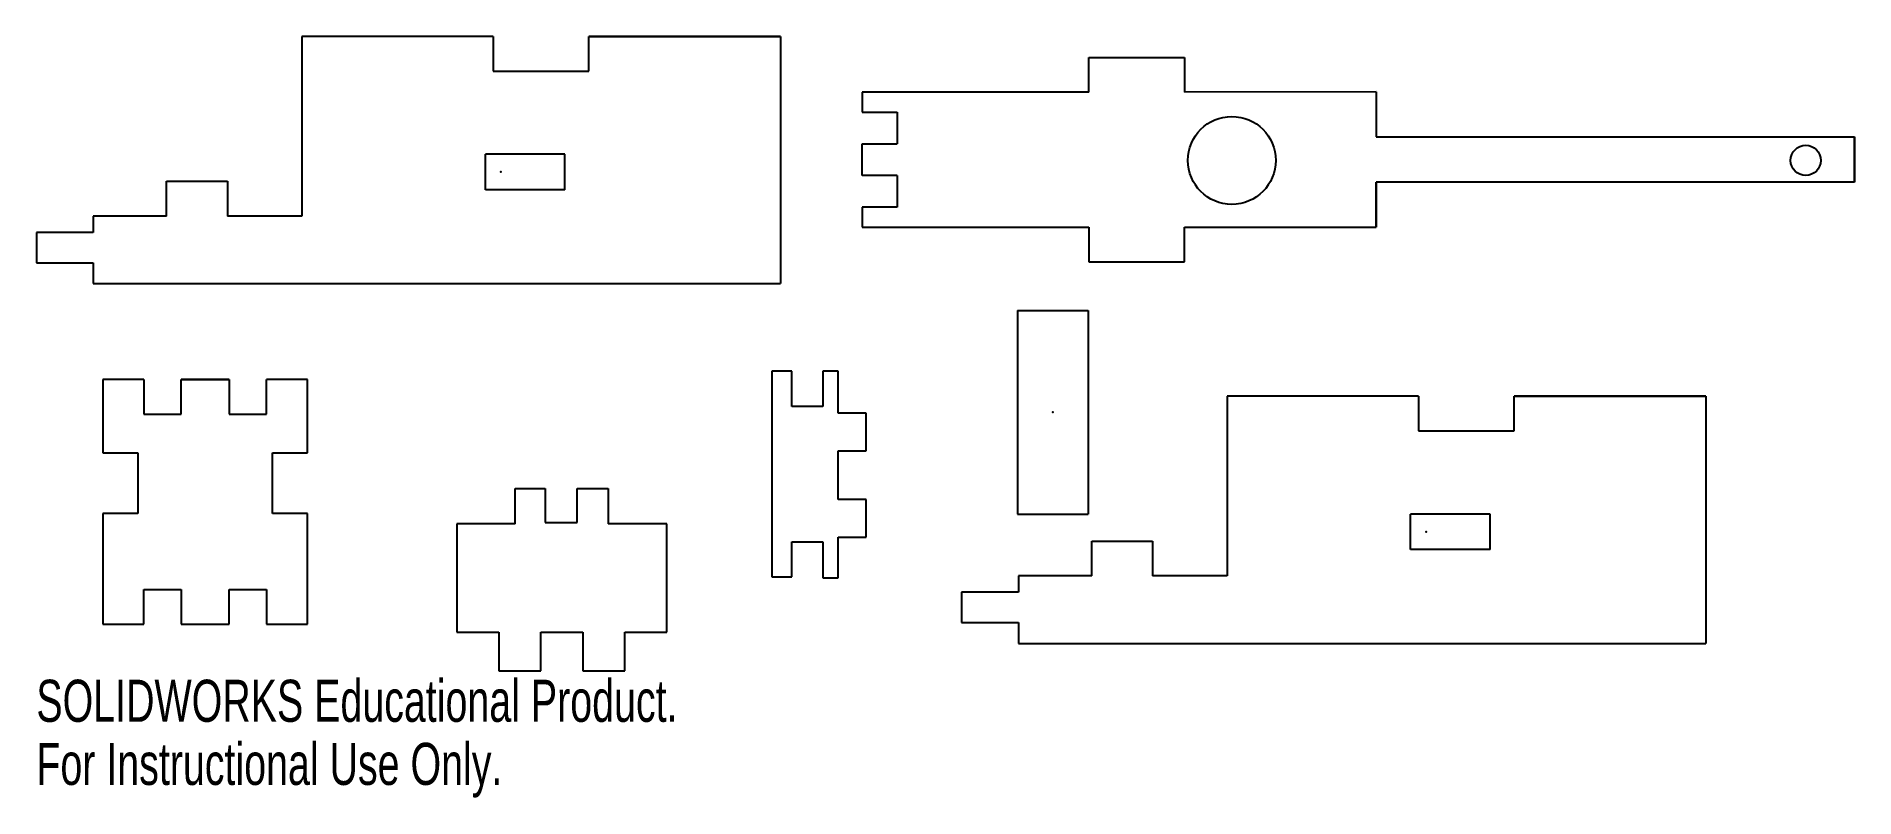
# Model space of a CAD drawing. Header units: inches. Extents: x -11.45 to -3.22, y -1.35 to 2.09.
import ezdxf

# ---------------------------------------------------------------- set-up
doc = ezdxf.new("R2010")
doc.units = ezdxf.units.IN
doc.header["$MEASUREMENT"] = 0
doc.header["$PDSIZE"] = -1
doc.styles.add('SLDTEXTSTYLE0', font='TXT', dxfattribs={"width": 0.7})

msp = doc.modelspace()

# ---------------------------------------------------------------- linework, layer by layer
at = {"color": 7, "linetype": 'Continuous'}
for p, q in [((-9.3826, 2.0892), (-10.2486, 2.0892)), ((-10.2486, 2.0892), (-10.2486, 1.2766)), ((-9.3826, 2.0892), (-9.3826, 1.9317)), ((-8.9496, 1.9317), (-8.9496, 2.0892)), ((-8.0834, 2.0892), (-8.9496, 2.0892)), ((-8.9496, 2.0892), (-8.0834, 2.0892)), ((-8.0834, 2.0892), (-8.0832, 0.9711)), ((-6.6877, 1.8367), (-6.6877, 1.9942)), ((-6.6877, 1.9942), (-6.2547, 1.9942)), ((-6.2547, 1.9942), (-6.2547, 1.8367)), ((-9.3826, 1.9317), (-8.9496, 1.9317)), ((-7.7133, 1.8367), (-7.7133, 1.7467)), ((-6.6877, 1.8367), (-7.7133, 1.8367)), ((-5.3886, 1.8383), (-6.2547, 1.8367)), ((-5.3886, 1.8383), (-5.3886, 1.635)), ((-7.7133, 1.7467), (-7.5558, 1.7467)), ((-7.5558, 1.7467), (-7.5558, 1.6034)), ((-7.7133, 1.4601), (-7.7133, 1.6034)), ((-7.7133, 1.6034), (-7.5558, 1.6034)), ((-7.7133, 1.4601), (-7.7133, 1.6034)), ((-5.3886, 1.635), (-3.2233, 1.635)), ((-3.2233, 1.43), (-3.2233, 1.635)), ((-3.2233, 1.635), (-3.2233, 1.43)), ((-9.4186, 1.3959), (-9.4186, 1.5559)), ((-9.0586, 1.5559), (-9.4186, 1.5559)), ((-9.0586, 1.3959), (-9.0586, 1.5559)), ((-10.8612, 1.2766), (-10.8612, 1.4341)), ((-10.8612, 1.4341), (-10.5856, 1.4341)), ((-10.5856, 1.4341), (-10.5856, 1.2766)), ((-7.5558, 1.4601), (-7.7133, 1.4601)), ((-7.5558, 1.4601), (-7.5558, 1.3167)), ((-5.3886, 1.2267), (-5.3886, 1.43)), ((-3.2233, 1.43), (-5.3886, 1.43)), ((-5.3886, 1.43), (-5.3886, 1.2267)), ((-9.0586, 1.3959), (-9.4186, 1.3959)), ((-7.5558, 1.3167), (-7.7133, 1.3167)), ((-7.7133, 1.3167), (-7.7133, 1.2267)), ((-10.8612, 1.2766), (-11.1927, 1.2766)), ((-11.1927, 1.2766), (-11.1927, 1.2026)), ((-10.2486, 1.2766), (-10.5856, 1.2766)), ((-11.1927, 1.2026), (-11.45, 1.2026)), ((-11.45, 1.2026), (-11.45, 1.0648)), ((-7.7133, 1.2267), (-6.6877, 1.2267)), ((-6.6877, 1.2267), (-6.6877, 1.0692)), ((-6.2547, 1.0692), (-6.2547, 1.2267)), ((-6.2547, 1.2267), (-5.3886, 1.2267)), ((-6.2547, 1.2267), (-5.3886, 1.2267)), ((-11.45, 1.0648), (-11.1927, 1.0648)), ((-11.1927, 1.0648), (-11.1927, 0.9711)), ((-6.6877, 1.0692), (-6.2547, 1.0692)), ((-11.1927, 0.9711), (-10.8612, 0.9711)), ((-10.8612, 0.9711), (-10.5856, 0.9711)), ((-10.5856, 0.9711), (-10.2486, 0.9711)), ((-10.2486, 0.9711), (-8.0832, 0.9711)), ((-7.0112, 0.8491), (-6.6912, 0.8491)), ((-7.0112, 0.8491), (-7.0112, -0.0709)), ((-6.6912, 0.8491), (-6.6912, -0.0709)), ((-11.1489, 0.538), (-11.1489, 0.2065)), ((-10.9638, 0.538), (-11.1489, 0.538)), ((-10.9638, 0.538), (-10.9638, 0.3805)), ((-10.7945, 0.3805), (-10.7945, 0.538)), ((-10.7945, 0.538), (-10.578, 0.538)), ((-10.578, 0.538), (-10.7945, 0.538)), ((-10.578, 0.538), (-10.578, 0.3805)), ((-10.2237, 0.538), (-10.4087, 0.538)), ((-10.4087, 0.3805), (-10.4087, 0.538)), ((-10.2237, 0.2065), (-10.2237, 0.538)), ((-8.1222, 0.5748), (-8.1222, -0.3552)), ((-8.0322, 0.5748), (-8.1222, 0.5748)), ((-8.0322, 0.4148), (-8.0322, 0.5748)), ((-7.8222, 0.5748), (-7.8922, 0.5748)), ((-7.8922, 0.5748), (-7.8922, 0.4148)), ((-7.8222, 0.3848), (-7.8222, 0.5748)), ((-7.8922, 0.4148), (-8.0322, 0.4148)), ((-5.1962, 0.4622), (-6.0622, 0.4622)), ((-6.0622, 0.4622), (-6.0622, -0.3504)), ((-5.1962, 0.4622), (-5.1962, 0.3048)), ((-4.7632, 0.3048), (-4.7632, 0.4622)), ((-4.7632, 0.4622), (-3.8971, 0.4622)), ((-3.8971, 0.4622), (-4.7632, 0.4622)), ((-3.8971, 0.4622), (-3.8969, -0.6559)), ((-10.9638, 0.3805), (-10.7945, 0.3805)), ((-10.578, 0.3805), (-10.4087, 0.3805)), ((-7.6961, 0.3848), (-7.8222, 0.3848)), ((-7.6961, 0.2148), (-7.6961, 0.3848)), ((-5.1962, 0.3048), (-4.7632, 0.3048)), ((-11.1489, 0.2065), (-10.9914, 0.2065)), ((-10.9914, 0.2065), (-10.9914, -0.0691)), ((-10.3811, -0.0691), (-10.3811, 0.2065)), ((-10.3811, 0.2065), (-10.2237, 0.2065)), ((-7.8222, -0.0052), (-7.8222, 0.2148)), ((-7.8222, 0.2148), (-7.6961, 0.2148)), ((-9.2829, -0.1158), (-9.2829, 0.0442)), ((-9.2829, 0.0442), (-9.1477, 0.0442)), ((-9.1477, 0.0442), (-9.1477, -0.1088)), ((-9.0029, -0.1088), (-9.0029, 0.0442)), ((-9.0029, 0.0442), (-8.8629, 0.0442)), ((-8.8629, 0.0442), (-8.8629, -0.1158)), ((-10.9914, -0.0691), (-11.1489, -0.0691)), ((-11.1489, -0.0691), (-11.1489, -0.5691)), ((-10.2237, -0.0691), (-10.3811, -0.0691)), ((-10.2237, -0.5691), (-10.2237, -0.0691)), ((-7.6961, -0.0052), (-7.8222, -0.0052)), ((-7.6961, -0.1752), (-7.6961, -0.0052)), ((-7.0112, -0.0709), (-6.6912, -0.0709)), ((-4.8722, -0.071), (-5.2322, -0.071)), ((-5.2322, -0.231), (-5.2322, -0.071)), ((-4.8722, -0.231), (-4.8722, -0.071)), ((-9.5479, -0.1158), (-9.5479, -0.6058)), ((-9.2829, -0.1158), (-9.5479, -0.1158)), ((-9.1477, -0.1088), (-9.0029, -0.1088)), ((-8.5979, -0.1158), (-8.8629, -0.1158)), ((-8.5979, -0.6058), (-8.5979, -0.1158)), ((-8.0322, -0.3552), (-8.0322, -0.1969)), ((-8.0322, -0.1969), (-7.8922, -0.1969)), ((-7.8922, -0.1969), (-7.8922, -0.3602)), ((-7.8222, -0.3602), (-7.8222, -0.1752)), ((-7.8222, -0.1752), (-7.6961, -0.1752)), ((-6.6749, -0.1929), (-6.3993, -0.1929)), ((-6.6749, -0.3504), (-6.6749, -0.1929)), ((-6.3993, -0.1929), (-6.3993, -0.3504)), ((-4.8722, -0.231), (-5.2322, -0.231)), ((-8.1222, -0.3552), (-8.0322, -0.3552)), ((-7.8922, -0.3602), (-7.8222, -0.3602)), ((-7.0064, -0.3504), (-7.0064, -0.4244)), ((-6.6749, -0.3504), (-7.0064, -0.3504)), ((-6.0622, -0.3504), (-6.3993, -0.3504)), ((-10.9638, -0.5691), (-10.9638, -0.4116)), ((-10.9638, -0.4116), (-10.7945, -0.4116)), ((-10.7945, -0.4116), (-10.7945, -0.5691)), ((-10.578, -0.5691), (-10.578, -0.4116)), ((-10.578, -0.4116), (-10.4087, -0.4116)), ((-10.4087, -0.4116), (-10.4087, -0.5691)), ((-7.2636, -0.4244), (-7.2636, -0.5622)), ((-7.0064, -0.4244), (-7.2636, -0.4244)), ((-11.1489, -0.5691), (-10.9638, -0.5691)), ((-10.7945, -0.5691), (-10.578, -0.5691)), ((-10.4087, -0.5691), (-10.2237, -0.5691)), ((-7.2636, -0.5622), (-7.0064, -0.5622)), ((-7.0064, -0.5622), (-7.0064, -0.6559)), ((-9.5479, -0.6058), (-9.3579, -0.6058)), ((-9.3579, -0.6058), (-9.3579, -0.7801)), ((-9.1679, -0.7801), (-9.1679, -0.6058)), ((-9.1679, -0.6058), (-8.9779, -0.6058)), ((-8.9779, -0.6058), (-8.9779, -0.7801)), ((-8.7879, -0.7801), (-8.7879, -0.6058)), ((-8.7879, -0.6058), (-8.5979, -0.6058)), ((-7.0064, -0.6559), (-6.6749, -0.6559)), ((-6.6749, -0.6559), (-6.3993, -0.6559)), ((-6.3993, -0.6559), (-6.0622, -0.6559)), ((-6.0622, -0.6559), (-3.8969, -0.6559)), ((-9.3579, -0.7801), (-9.1679, -0.7801)), ((-8.9779, -0.7801), (-8.7879, -0.7801))]:
    msp.add_line(p, q, dxfattribs=at)
for centre, radius in [((-6.0411, 1.5283), 0.1988), ((-3.4445, 1.5283), 0.0682)]:
    msp.add_circle(centre, radius, dxfattribs=at)
for p in [(-9.348, 1.4759), (-6.8512, 0.3891), (-5.1617, -0.151)]:
    msp.add_point(p, dxfattribs=at)

# ---------------------------------------------------------------- texts
at = {"color": 7, "linetype": 'Continuous', "char_height": 0.1903, "attachment_point": 1, "style": 'SLDTEXTSTYLE0'}
for s, insert in [('SOLIDWORKS Educational Product.', (-11.45, -0.8203)), ('For Instructional Use Only.', (-11.45, -1.1057))]:
    msp.add_mtext(s, dxfattribs=dict(at, insert=insert))

doc.saveas('drawing.dxf')
